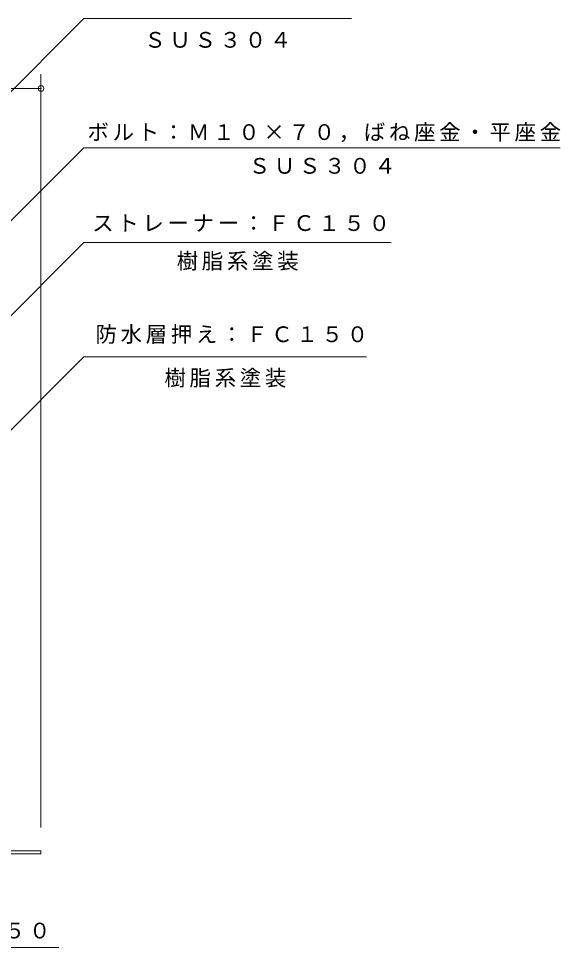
# Model space of a CAD drawing. Units: millimetres at full size, sheet at 1:4; details may follow other scales. Extents: x -442 to 455, y -549 to 474.
# Drawn here: x 152 to 455, y -414 to 105 of the extents above; entities that cross this region are included whole.
import ezdxf

# ---------------------------------------------------------------- set-up
doc = ezdxf.new("R2010")
doc.units = ezdxf.units.MM
doc.header["$LTSCALE"] = 4
doc.header["$PDMODE"] = 32
doc.header["$PDSIZE"] = 3.2
for name, color, linetype, lineweight in [('0-4_その他', 7, 'Continuous', 9), ('0-5_寸法', 7, 'Continuous', 9), ('0-8', 2, 'Continuous', 9)]:
    doc.layers.add(name, color=color, linetype=linetype, lineweight=lineweight)
doc.styles.add('ＭＳ ゴシック', font='')
doc.styles.get('ＭＳ ゴシック').set_extended_font_data('MS Gothic')

msp = doc.modelspace()

# ---------------------------------------------------------------- linework, layer by layer
at = {"layer": '0-4_その他'}
for p, q in [((164.82, 73.81), (164.82, -347.133)), ((9.82, 65.81), (164.82, 65.81))]:
    msp.add_line(p, q, dxfattribs=at)
msp.add_point((164.82, 65.81), dxfattribs=at)
at = {"layer": '0-5_寸法'}
for p, q in [((-152.173, -236.085), (188.752, 104.84)), ((338.301, 104.84), (188.752, 104.84)), ((-126.567, -282.628), (188.752, 32.691)), ((188.752, 32.691), (455.03, 32.691)), ((-86.034, -295.06), (188.752, -20.273)), ((360.558, -20.273), (188.752, -20.273)), ((-43.83, -316.782), (188.752, -84.2)), ((346.816, -84.2), (188.752, -84.2))]:
    msp.add_line(p, q, dxfattribs=at)
msp.add_lwpolyline([(9.82, -336.134), (54.815, -414.067), (174.835, -414.067)], dxfattribs=at)
at = {"layer": '0-8'}
for p, q in [((164.82, -360.133), (-170.18, -360.133)), ((164.82, -361.733), (-170.18, -361.733)), ((164.82, -360.133), (164.82, -361.733))]:
    msp.add_line(p, q, dxfattribs=at)

# ---------------------------------------------------------------- texts
at = {"layer": '0-5_寸法', "char_height": 8.798, "attachment_point": 7, "style": 'ＭＳ ゴシック'}
for s, insert in [('\\T1.17;ＳＵＳ３０４', (222.527, 88.409)), ('\\T1.17;ボルト：Ｍ１０×７０，ばね座金・平座金', (190.796, 35.73)), ('\\T1.17;ＳＵＳ３０４', (280.891, 18.017)), ('\\T1.17;ストレーナー：ＦＣ１５０', (193.425, -14.264)), ('\\T1.17;樹脂系塗装', (240.655, -35.977)), ('\\T1.17;防水層押え：ＦＣ１５０', (195.246, -76.882)), ('\\T1.17;樹脂系塗装', (233.784, -101.303)), ('\\T1.17;本体：ＦＣ１５０', (59.825, -409.998))]:
    msp.add_mtext(s, dxfattribs=dict(at, insert=insert))

doc.saveas('drawing.dxf')
